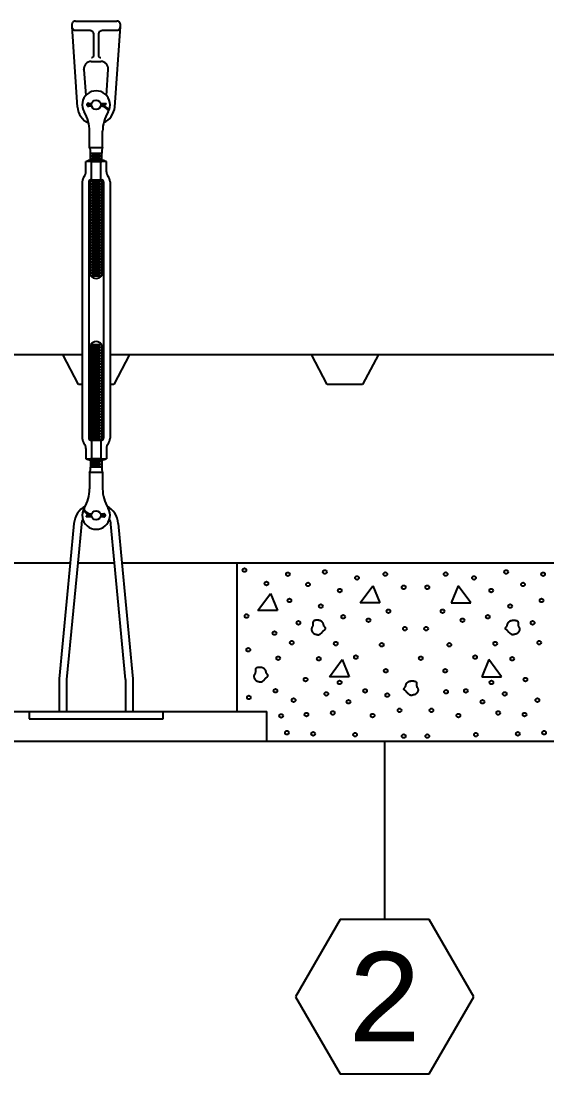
# Model space of a CAD drawing. Extents: x -63 to 400, y -73 to 137.
# Drawn here: x 21.7 to 57.1, y -72.6 to -1.8 of the extents above; entities that cross this region are included whole.
import ezdxf
from ezdxf.enums import TextEntityAlignment as Align

# ---------------------------------------------------------------- set-up
doc = ezdxf.new("R2010")
doc.units = 0
doc.header["$MEASUREMENT"] = 0
doc.layers.add('2', color=7, linetype='Continuous')
doc.styles.get("Standard").update_dxf_attribs({"font": 'monotxt.shx'})

msp = doc.modelspace()

# ---------------------------------------------------------------- linework, layer by layer
at = {"layer": '2', "color": 5, "linetype": 'Continuous'}
for p, q in [((25.144, -1.97), (25.133, -2.042)), ((25.133, -2.042), (25.133, -2.161)), ((25.158, -1.933), (25.144, -1.97)), ((25.179, -1.898), (25.158, -1.933)), ((25.206, -1.867), (25.179, -1.898)), ((25.237, -1.841), (25.206, -1.867)), ((25.271, -1.82), (25.237, -1.841)), ((25.308, -1.806), (25.271, -1.82)), ((25.345, -1.797), (25.308, -1.806)), ((25.381, -1.795), (25.345, -1.797)), ((25.381, -1.795), (28.164, -1.795)), ((28.237, -1.806), (28.164, -1.795)), ((28.273, -1.82), (28.237, -1.806)), ((28.308, -1.841), (28.273, -1.82)), ((28.339, -1.867), (28.308, -1.841)), ((28.365, -1.898), (28.339, -1.867)), ((28.386, -1.933), (28.365, -1.898)), ((28.401, -1.97), (28.386, -1.933)), ((28.409, -2.006), (28.401, -1.97)), ((28.412, -2.042), (28.409, -2.006)), ((28.412, -2.161), (28.412, -2.042)), ((25.133, -2.161), (25.136, -2.197)), ((25.133, -2.161), (25.509, -7.58)), ((25.136, -2.197), (25.144, -2.234)), ((25.144, -2.234), (25.158, -2.27)), ((25.158, -2.27), (25.179, -2.305)), ((25.179, -2.305), (25.206, -2.336)), ((25.206, -2.336), (25.237, -2.363)), ((25.237, -2.363), (25.271, -2.383)), ((25.271, -2.383), (25.308, -2.398)), ((25.308, -2.398), (25.381, -2.409)), ((25.381, -2.409), (26.339, -2.409)), ((26.339, -2.409), (26.375, -2.411)), ((26.375, -2.411), (26.412, -2.42)), ((26.412, -2.42), (26.448, -2.434)), ((26.448, -2.434), (26.483, -2.455)), ((26.483, -2.455), (26.514, -2.481)), ((26.514, -2.481), (26.541, -2.513)), ((26.541, -2.513), (26.561, -2.547)), ((26.561, -2.547), (26.576, -2.584)), ((26.576, -2.584), (26.587, -2.656)), ((26.587, -2.656), (26.587, -4.147)), ((26.958, -2.656), (26.96, -2.621)), ((26.958, -4.147), (26.958, -2.656)), ((26.96, -2.621), (26.969, -2.584)), ((26.969, -2.584), (26.983, -2.547)), ((26.983, -2.547), (27.004, -2.513)), ((27.004, -2.513), (27.031, -2.481)), ((27.031, -2.481), (27.062, -2.455)), ((27.062, -2.455), (27.096, -2.434)), ((27.096, -2.434), (27.133, -2.42)), ((27.133, -2.42), (27.206, -2.409)), ((27.206, -2.409), (28.164, -2.409)), ((28.028, -7.577), (28.412, -2.161)), ((28.164, -2.409), (28.2, -2.406)), ((28.2, -2.406), (28.237, -2.398)), ((28.237, -2.398), (28.273, -2.383)), ((28.273, -2.383), (28.308, -2.363)), ((28.308, -2.363), (28.339, -2.336)), ((28.339, -2.336), (28.365, -2.305)), ((28.365, -2.305), (28.386, -2.27)), ((28.386, -2.27), (28.401, -2.234)), ((28.401, -2.234), (28.412, -2.161)), ((26.535, -4.248), (26.518, -4.258)), ((26.55, -4.235), (26.535, -4.248)), ((26.564, -4.219), (26.55, -4.235)), ((26.574, -4.202), (26.564, -4.219)), ((26.581, -4.184), (26.574, -4.202)), ((26.585, -4.165), (26.581, -4.184)), ((26.587, -4.147), (26.585, -4.165)), ((26.963, -4.184), (26.958, -4.147)), ((26.971, -4.202), (26.963, -4.184)), ((26.981, -4.219), (26.971, -4.202)), ((26.994, -4.235), (26.981, -4.219)), ((27.01, -4.248), (26.994, -4.235)), ((27.027, -4.258), (27.01, -4.248)), ((26.447, -4.513), (27.099, -4.513)), ((26.499, -4.265), (26.463, -4.271)), ((26.518, -4.258), (26.499, -4.265)), ((27.045, -4.265), (27.027, -4.258)), ((27.064, -4.27), (27.045, -4.265)), ((27.082, -4.271), (27.064, -4.27)), ((25.956, -5.087), (25.956, -5.056)), ((25.956, -5.056), (26.074, -6.803)), ((27.472, -6.798), (27.592, -5.056)), ((26.263, -7.378), (26.464, -7.394)), ((26.464, -7.456), (26.263, -7.472)), ((26.268, -7.316), (26.477, -7.332)), ((26.477, -7.517), (26.268, -7.534)), ((27.074, -7.332), (27.449, -7.332)), ((27.086, -7.395), (27.449, -7.395)), ((27.449, -7.395), (27.449, -7.332)), ((27.566, -7.787), (27.62, -7.756)), ((26.338, -10.3), (26.338, -9.21)), ((27.213, -10.3), (27.213, -9.21)), ((26.338, -10.3), (27.213, -10.3)), ((27.463, -11.237), (26.088, -11.237)), ((26.088, -11.928), (26.088, -11.237)), ((26.4, -10.675), (27.15, -10.675)), ((26.4, -11.149), (26.4, -10.675)), ((26.4, -10.857), (27.15, -10.857)), ((26.4, -11.05), (27.15, -11.05)), ((27.15, -11.149), (26.4, -11.149)), ((26.4, -11.237), (27.15, -11.237)), ((26.463, -12.487), (26.463, -11.237)), ((26.494, -10.769), (27.057, -10.769)), ((26.494, -10.956), (27.057, -10.956)), ((27.088, -12.487), (27.088, -11.237)), ((27.15, -11.149), (27.15, -10.675)), ((27.463, -11.928), (27.463, -11.237)), ((25.838, -12.612), (25.838, -29.862)), ((26.275, -12.612), (26.275, -29.862)), ((26.4, -18.925), (26.4, -12.487)), ((26.4, -12.487), (27.15, -12.487)), ((26.4, -12.55), (27.15, -12.55)), ((26.4, -12.737), (27.15, -12.737)), ((26.494, -12.644), (27.057, -12.644)), ((27.15, -18.925), (27.15, -12.487)), ((27.275, -12.612), (27.275, -29.862)), ((27.713, -12.612), (27.713, -29.862)), ((26.4, -12.925), (27.15, -12.925)), ((26.4, -13.112), (27.15, -13.112)), ((26.4, -13.3), (27.15, -13.3)), ((26.494, -12.831), (27.057, -12.831)), ((26.494, -13.019), (27.057, -13.019)), ((26.494, -13.206), (27.057, -13.206)), ((26.494, -13.394), (27.057, -13.394)), ((26.4, -13.487), (27.15, -13.487)), ((26.4, -13.675), (27.15, -13.675)), ((26.4, -13.862), (27.15, -13.862)), ((26.4, -14.05), (27.15, -14.05)), ((26.494, -13.581), (27.057, -13.581)), ((26.494, -13.769), (27.057, -13.769)), ((26.494, -13.956), (27.057, -13.956)), ((26.494, -14.144), (27.057, -14.144)), ((26.4, -14.237), (27.15, -14.237)), ((26.4, -14.425), (27.15, -14.425)), ((26.4, -14.612), (27.15, -14.612)), ((26.4, -14.8), (27.15, -14.8)), ((26.494, -14.331), (27.057, -14.331)), ((26.494, -14.519), (27.057, -14.519)), ((26.494, -14.706), (27.057, -14.706)), ((26.4, -14.987), (27.15, -14.987)), ((26.4, -15.175), (27.15, -15.175)), ((26.4, -15.362), (27.15, -15.362)), ((26.4, -15.55), (27.15, -15.55)), ((26.494, -14.894), (27.057, -14.894)), ((26.494, -15.081), (27.057, -15.081)), ((26.494, -15.269), (27.057, -15.269)), ((26.494, -15.456), (27.057, -15.456)), ((26.4, -15.737), (27.15, -15.737)), ((26.4, -15.925), (27.15, -15.925)), ((26.4, -16.112), (27.15, -16.112)), ((26.494, -15.644), (27.057, -15.644)), ((26.494, -15.831), (27.057, -15.831)), ((26.494, -16.019), (27.057, -16.019)), ((26.494, -16.206), (27.057, -16.206)), ((26.4, -16.3), (27.15, -16.3)), ((26.4, -16.487), (27.15, -16.487)), ((26.4, -16.675), (27.15, -16.675)), ((26.4, -16.862), (27.15, -16.862)), ((26.494, -16.394), (27.057, -16.394)), ((26.494, -16.581), (27.057, -16.581)), ((26.494, -16.769), (27.057, -16.769)), ((26.494, -16.956), (27.057, -16.956)), ((26.4, -17.05), (27.15, -17.05)), ((26.4, -17.237), (27.15, -17.237)), ((26.4, -17.425), (27.15, -17.425)), ((26.4, -17.612), (27.15, -17.612)), ((26.494, -17.144), (27.057, -17.144)), ((26.494, -17.331), (27.057, -17.331)), ((26.494, -17.519), (27.057, -17.519)), ((26.494, -17.706), (27.057, -17.706)), ((26.4, -17.8), (27.15, -17.8)), ((26.4, -17.987), (27.15, -17.987)), ((26.4, -18.175), (27.15, -18.175)), ((26.4, -18.362), (27.15, -18.362)), ((26.494, -17.894), (27.057, -17.894)), ((26.494, -18.081), (27.057, -18.081)), ((26.494, -18.269), (27.057, -18.269)), ((26.4, -18.55), (27.15, -18.55)), ((26.4, -18.737), (27.15, -18.737)), ((26.4, -18.925), (27.15, -18.925)), ((26.494, -18.456), (27.057, -18.456)), ((26.494, -18.644), (27.057, -18.644)), ((26.494, -18.831), (27.057, -18.831)), ((26.4, -23.55), (26.4, -29.987)), ((26.4, -23.55), (27.15, -23.55)), ((26.4, -23.737), (27.15, -23.737)), ((26.4, -23.925), (27.15, -23.925)), ((26.494, -23.644), (27.057, -23.644)), ((26.494, -23.831), (27.057, -23.831)), ((26.494, -24.019), (27.057, -24.019)), ((27.15, -23.55), (27.15, -29.987)), ((10.025, -24.235), (25.838, -24.235)), ((25.588, -26.235), (24.525, -24.235)), ((26.275, -24.235), (26.4, -24.235)), ((26.4, -24.112), (27.15, -24.112)), ((26.4, -24.3), (27.15, -24.3)), ((26.4, -24.487), (27.15, -24.487)), ((26.4, -24.675), (27.15, -24.675)), ((26.494, -24.206), (27.057, -24.206)), ((26.494, -24.394), (27.057, -24.394)), ((26.494, -24.581), (27.057, -24.581)), ((26.494, -24.769), (27.057, -24.769)), ((27.15, -24.235), (27.275, -24.235)), ((27.713, -24.235), (92.838, -24.235)), ((29.025, -24.235), (27.963, -26.235)), ((42.338, -26.235), (41.275, -24.235)), ((45.775, -24.235), (44.713, -26.235)), ((26.4, -24.862), (27.15, -24.862)), ((26.4, -25.05), (27.15, -25.05)), ((26.4, -25.237), (27.15, -25.237)), ((26.4, -25.425), (27.15, -25.425)), ((26.494, -24.956), (27.057, -24.956)), ((26.494, -25.144), (27.057, -25.144)), ((26.494, -25.331), (27.057, -25.331)), ((26.4, -25.612), (27.15, -25.612)), ((26.4, -25.8), (27.15, -25.8)), ((26.4, -25.987), (27.15, -25.987)), ((26.4, -26.175), (27.15, -26.175)), ((26.494, -25.519), (27.057, -25.519)), ((26.494, -25.706), (27.057, -25.706)), ((26.494, -25.894), (27.057, -25.894)), ((26.494, -26.081), (27.057, -26.081)), ((25.838, -26.235), (25.588, -26.235)), ((26.4, -26.237), (26.275, -26.237)), ((26.4, -26.362), (27.15, -26.362)), ((26.4, -26.55), (27.15, -26.55)), ((26.4, -26.737), (27.15, -26.737)), ((26.494, -26.269), (27.057, -26.269)), ((26.494, -26.456), (27.057, -26.456)), ((26.494, -26.644), (27.057, -26.644)), ((26.494, -26.831), (27.057, -26.831)), ((27.275, -26.237), (27.15, -26.237)), ((27.963, -26.235), (27.713, -26.235)), ((44.713, -26.235), (42.338, -26.235)), ((26.4, -26.925), (27.15, -26.925)), ((26.4, -27.112), (27.15, -27.112)), ((26.4, -27.3), (27.15, -27.3)), ((26.4, -27.487), (27.15, -27.487)), ((26.494, -27.019), (27.057, -27.019)), ((26.494, -27.206), (27.057, -27.206)), ((26.494, -27.394), (27.057, -27.394)), ((26.494, -27.581), (27.057, -27.581)), ((26.4, -27.675), (27.15, -27.675)), ((26.4, -27.862), (27.15, -27.862)), ((26.4, -28.05), (27.15, -28.05)), ((26.4, -28.237), (27.15, -28.237)), ((26.494, -27.769), (27.057, -27.769)), ((26.494, -27.956), (27.057, -27.956)), ((26.494, -28.144), (27.057, -28.144)), ((26.494, -28.331), (27.057, -28.331)), ((26.4, -28.425), (27.15, -28.425)), ((26.4, -28.612), (27.15, -28.612)), ((26.4, -28.8), (27.15, -28.8)), ((26.4, -28.987), (27.15, -28.987)), ((26.494, -28.519), (27.057, -28.519)), ((26.494, -28.706), (27.057, -28.706)), ((26.494, -28.894), (27.057, -28.894)), ((26.4, -29.175), (27.15, -29.175)), ((26.4, -29.362), (27.15, -29.362)), ((26.4, -29.55), (27.15, -29.55)), ((26.4, -29.737), (27.15, -29.737)), ((26.494, -29.081), (27.057, -29.081)), ((26.494, -29.269), (27.057, -29.269)), ((26.494, -29.456), (27.057, -29.456)), ((26.494, -29.644), (27.057, -29.644)), ((26.4, -29.925), (27.15, -29.925)), ((26.4, -29.987), (27.15, -29.987)), ((26.463, -29.987), (26.463, -31.237)), ((26.494, -29.831), (27.057, -29.831)), ((27.088, -29.987), (27.088, -31.237)), ((26.088, -30.547), (26.088, -31.237)), ((27.463, -30.547), (27.463, -31.237)), ((26.088, -31.237), (27.463, -31.237)), ((27.15, -31.237), (26.4, -31.237)), ((26.4, -31.326), (26.4, -31.8)), ((26.4, -31.326), (27.15, -31.326)), ((27.15, -31.425), (26.4, -31.425)), ((27.15, -31.617), (26.4, -31.617)), ((27.15, -31.8), (26.4, -31.8)), ((27.057, -31.519), (26.494, -31.519)), ((27.057, -31.706), (26.494, -31.706)), ((27.15, -31.326), (27.15, -31.8)), ((26.338, -32.175), (26.338, -33.264)), ((27.213, -32.175), (26.338, -32.175)), ((27.213, -32.175), (27.213, -33.264)), ((25.985, -34.687), (25.931, -34.719)), ((26.464, -35.08), (26.102, -35.08)), ((26.102, -35.08), (26.102, -35.142)), ((26.477, -35.142), (26.102, -35.142)), ((27.074, -34.957), (27.282, -34.941)), ((27.282, -35.159), (27.074, -35.142)), ((27.086, -35.019), (27.287, -35.003)), ((27.287, -35.097), (27.086, -35.081)), ((25.283, -35.598), (25.033, -38.24)), ((25.781, -35.646), (25.535, -38.24)), ((28.018, -38.24), (27.772, -35.646)), ((28.52, -38.24), (28.27, -35.598)), ((-23.723, -38.237), (25.033, -38.237)), ((25.033, -38.24), (24.292, -46.052)), ((25.535, -38.24), (24.79, -46.099)), ((25.535, -38.237), (28.018, -38.237)), ((28.763, -46.099), (28.018, -38.24)), ((29.261, -46.052), (28.52, -38.24)), ((28.521, -38.237), (92.033, -38.237)), ((36.277, -48.237), (36.277, -38.237)), ((37.656, -41.448), (38.508, -40.298)), ((38.508, -40.298), (38.978, -41.448)), ((44.547, -40.934), (45.398, -39.784)), ((45.398, -39.784), (45.869, -40.934)), ((51.155, -39.784), (50.685, -40.934)), ((52.006, -40.934), (51.155, -39.784)), ((45.869, -40.934), (44.547, -40.934)), ((50.685, -40.934), (52.006, -40.934)), ((38.978, -41.448), (37.656, -41.448)), ((42.481, -45.907), (43.332, -44.758)), ((43.332, -44.758), (43.803, -45.907)), ((53.221, -44.758), (52.751, -45.907)), ((54.072, -45.907), (53.221, -44.758)), ((43.803, -45.907), (42.481, -45.907)), ((52.751, -45.907), (54.072, -45.907)), ((24.277, -46.382), (24.277, -48.24)), ((24.777, -46.382), (24.777, -48.24)), ((28.777, -48.24), (28.777, -46.382)), ((29.277, -48.24), (29.277, -46.382)), ((-13.723, -48.237), (38.277, -48.237)), ((22.277, -48.24), (22.277, -48.74)), ((22.277, -48.74), (31.277, -48.74)), ((31.277, -48.74), (31.277, -48.24)), ((38.277, -50.237), (38.277, -48.237)), ((-23.723, -50.237), (264.277, -50.237)), ((46.199, -50.237), (46.199, -62.237)), ((43.199, -62.237), (40.199, -67.433)), ((49.199, -62.237), (43.199, -62.237)), ((52.199, -67.433), (49.199, -62.237)), ((40.199, -67.433), (43.199, -72.63)), ((49.199, -72.63), (52.199, -67.433)), ((43.199, -72.63), (49.199, -72.63))]:
    msp.add_line(p, q, dxfattribs=at)
for points in [[(42.109, -42.498), (42.107, -42.48, 0.004785), (42.104, -42.463, 0.004913), (42.101, -42.446, 0.005179), (42.098, -42.429, 0.005594), (42.095, -42.413, 0.005983), (42.091, -42.397, 0.006362), (42.087, -42.382, 0.006756), (42.082, -42.367, 0.00718), (42.077, -42.352, 0.007603), (42.072, -42.338, 0.008039), (42.067, -42.325, 0.008471), (42.061, -42.311, 0.00891), (42.054, -42.298, 0.009333), (42.048, -42.286, 0.00975), (42.041, -42.274, 0.010138), (42.033, -42.262, 0.010509), (42.025, -42.251, 0.010826), (42.017, -42.24, 0.011103), (42.008, -42.23, 0.011341), (41.999, -42.22, 0.011564), (41.989, -42.211, 0.011551), (41.978, -42.202, 0.011336), (41.968, -42.193, 0.011036), (41.957, -42.185, 0.010634), (41.945, -42.177, 0.010268), (41.933, -42.17, 0.009897), (41.921, -42.163, 0.009544), (41.908, -42.156, 0.009179), (41.895, -42.15, 0.008841), (41.882, -42.144, 0.008503), (41.868, -42.139, 0.008191), (41.854, -42.134, 0.007883), (41.84, -42.13, 0.007603), (41.825, -42.125, 0.007329), (41.81, -42.122, 0.007081), (41.795, -42.118, 0.006841), (41.78, -42.115, 0.006626), (41.765, -42.113, 0.006419), (41.749, -42.11, 0.006236), (41.733, -42.109, 0.006061), (41.717, -42.107, 0.005907), (41.701, -42.106, 0.005763), (41.685, -42.105, 0.005637), (41.669, -42.105, 0.005521), (41.653, -42.105, 0.005421), (41.636, -42.105, 0.005329), (41.62, -42.106, 0.005258), (41.603, -42.107, 0.005201), (41.587, -42.108, 0.00514), (41.57, -42.11, 0.005062), (41.554, -42.112, 0.005083), (41.537, -42.114, 0.005221), (41.521, -42.117, 0.006031), (41.505, -42.12, 0.007829), (41.489, -42.124, 0.009649), (41.474, -42.128, 0.011932), (41.459, -42.133, 0.014416), (41.446, -42.139, 0.017553), (41.433, -42.145, 0.021223), (41.421, -42.152, 0.025951), (41.411, -42.16, 0.03001), (41.402, -42.17, 0.033019), (41.395, -42.18, 0.032883), (41.388, -42.191, 0.029027), (41.383, -42.203, 0.025269), (41.379, -42.216, 0.021469), (41.376, -42.23, 0.017986), (41.374, -42.244, 0.014521), (41.372, -42.258, 0.011672), (41.371, -42.274, 0.008962), (41.37, -42.289, 0.006754), (41.37, -42.305, 0.004559), (41.37, -42.321, 0.002745), (41.37, -42.338, 0.000833), (41.37, -42.354, -0.000805), (41.37, -42.371, -0.002637), (41.37, -42.387, -0.004312), (41.37, -42.404, -0.006297), (41.369, -42.42, -0.008122), (41.367, -42.436, -0.010228), (41.365, -42.451, -0.012587), (41.362, -42.466, -0.01574), (41.357, -42.481, -0.017251), (41.352, -42.495, -0.017002), (41.347, -42.509, -0.015078), (41.34, -42.522, -0.010869), (41.333, -42.535, -0.007364), (41.326, -42.548, -0.003739), (41.318, -42.561, -0.000502), (41.311, -42.574, 0.003172), (41.304, -42.587, 0.006628), (41.297, -42.6, 0.010722), (41.291, -42.614, 0.013226), (41.286, -42.628, 0.014832), (41.281, -42.642, 0.015088), (41.278, -42.657, 0.014292), (41.275, -42.672, 0.013883), (41.273, -42.687, 0.013764), (41.272, -42.703, 0.013686), (41.272, -42.718, 0.013657), (41.272, -42.733, 0.013745), (41.274, -42.749, 0.013963), (41.276, -42.764, 0.014224), (41.279, -42.779, 0.014554), (41.283, -42.793, 0.015101), (41.288, -42.807, 0.015976), (41.294, -42.821, 0.015668), (41.3, -42.835, 0.013866), (41.307, -42.848, 0.011842), (41.315, -42.86, 0.009091), (41.323, -42.873, 0.00656), (41.332, -42.885, 0.003629), (41.34, -42.897, 0.001959), (41.349, -42.909, 0.001108), (41.357, -42.921, 0.001572), (41.366, -42.933, 0.00347), (41.375, -42.945, 0.004668), (41.384, -42.957, 0.005443), (41.394, -42.969, 0.007694), (41.404, -42.98, 0.01221), (41.414, -42.99, 0.017137), (41.426, -43, 0.023974), (41.438, -43.008, 0.025959), (41.45, -43.014, 0.022284), (41.464, -43.02, 0.018818), (41.477, -43.025, 0.015063), (41.492, -43.03, 0.011683), (41.506, -43.033, 0.008014), (41.521, -43.037, 0.004976), (41.536, -43.04, 0.00181), (41.551, -43.043, -0.001224), (41.566, -43.047, -0.004947), (41.581, -43.05, -0.006053), (41.596, -43.055, -0.004853), (41.611, -43.059, -0.003013), (41.626, -43.063, -0.000016), (41.641, -43.068, 0.002521), (41.655, -43.072, 0.00528), (41.669, -43.075, 0.007878), (41.684, -43.078, 0.010941), (41.698, -43.08, 0.014094), (41.712, -43.082, 0.017981), (41.726, -43.082, 0.020233), (41.74, -43.081, 0.021055), (41.754, -43.079, 0.020457), (41.767, -43.076, 0.018422), (41.781, -43.071, 0.016727), (41.794, -43.066, 0.015121), (41.808, -43.06, 0.013622), (41.821, -43.053, 0.012038), (41.834, -43.046, 0.010686), (41.847, -43.038, 0.009342), (41.86, -43.029, 0.008202), (41.873, -43.02, 0.007044), (41.885, -43.01, 0.006083), (41.898, -43, 0.005098), (41.91, -42.99, 0.004237), (41.922, -42.98, 0.003276), (41.934, -42.969, 0.002582), (41.946, -42.959, 0.001962), (41.957, -42.948, 0.000895), (41.969, -42.938, -0.000947), (41.98, -42.928, 0.001004), (41.991, -42.917, 0.007533), (42.001, -42.907, 0.013881), (42.011, -42.896, 0.021241), (42.02, -42.884, 0.018761), (42.028, -42.871, 0.006753), (42.035, -42.858, -0.002565), (42.044, -42.846, -0.012008), (42.053, -42.834, -0.015872), (42.062, -42.823, -0.014536), (42.072, -42.813, -0.013302), (42.083, -42.802, -0.011978), (42.095, -42.793, -0.010661), (42.107, -42.783, -0.009179), (42.119, -42.774, -0.006686), (42.132, -42.765, -0.00297), (42.146, -42.755, 0.000284), (42.159, -42.746, 0.004153), (42.171, -42.737, 0.007845), (42.182, -42.727, 0.012498), (42.193, -42.718, 0.01805), (42.202, -42.708, 0.025988), (42.209, -42.697, 0.033213), (42.215, -42.687, 0.038945), (42.218, -42.676, 0.042043), (42.22, -42.664, 0.041098), (42.22, -42.652, 0.037039), (42.218, -42.64, 0.031405), (42.214, -42.627, 0.029902), (42.209, -42.614, 0.029417), (42.201, -42.6, 0.018987), (42.193, -42.587, 0.006842), (42.185, -42.575, 0.021033), (42.171, -42.558, 0.026686), (42.146, -42.532, 0.010564), (42.11, -42.498, 0.005181)], [(54.444, -42.498), (54.447, -42.48, -0.004785), (54.449, -42.463, -0.004913), (54.452, -42.446, -0.005179), (54.455, -42.429, -0.005594), (54.459, -42.413, -0.005983), (54.462, -42.397, -0.006362), (54.467, -42.382, -0.006756), (54.471, -42.367, -0.00718), (54.476, -42.352, -0.007603), (54.481, -42.338, -0.008039), (54.487, -42.325, -0.008471), (54.492, -42.311, -0.00891), (54.499, -42.298, -0.009333), (54.506, -42.286, -0.00975), (54.513, -42.274, -0.010138), (54.52, -42.262, -0.010509), (54.528, -42.251, -0.010826), (54.537, -42.24, -0.011103), (54.545, -42.23, -0.011341), (54.555, -42.22, -0.011564), (54.565, -42.211, -0.011551), (54.575, -42.202, -0.011336), (54.586, -42.193, -0.011036), (54.597, -42.185, -0.010634), (54.608, -42.177, -0.010268), (54.62, -42.17, -0.009897), (54.632, -42.163, -0.009544), (54.645, -42.156, -0.009179), (54.658, -42.15, -0.008841), (54.672, -42.144, -0.008503), (54.685, -42.139, -0.008191), (54.699, -42.134, -0.007883), (54.714, -42.13, -0.007603), (54.728, -42.125, -0.007329), (54.743, -42.122, -0.007081), (54.758, -42.118, -0.006841), (54.773, -42.115, -0.006626), (54.789, -42.113, -0.006419), (54.804, -42.11, -0.006236), (54.82, -42.109, -0.006061), (54.836, -42.107, -0.005907), (54.852, -42.106, -0.005763), (54.868, -42.105, -0.005637), (54.884, -42.105, -0.005521), (54.901, -42.105, -0.005421), (54.917, -42.105, -0.005329), (54.934, -42.106, -0.005258), (54.95, -42.107, -0.005201), (54.967, -42.108, -0.00514), (54.983, -42.11, -0.005062), (55, -42.112, -0.005083), (55.016, -42.114, -0.005221), (55.032, -42.117, -0.006031), (55.048, -42.12, -0.007829), (55.064, -42.124, -0.009649), (55.079, -42.128, -0.011932), (55.094, -42.133, -0.014416), (55.108, -42.139, -0.017553), (55.12, -42.145, -0.021223), (55.132, -42.152, -0.025951), (55.142, -42.16, -0.03001), (55.151, -42.17, -0.033019), (55.159, -42.18, -0.032883), (55.165, -42.191, -0.029027), (55.17, -42.203, -0.025269), (55.174, -42.216, -0.021469), (55.177, -42.23, -0.017986), (55.18, -42.244, -0.014521), (55.181, -42.258, -0.011672), (55.182, -42.274, -0.008962), (55.183, -42.289, -0.006754), (55.183, -42.305, -0.004559), (55.183, -42.321, -0.002745), (55.183, -42.338, -0.000833), (55.183, -42.354, 0.000805), (55.183, -42.371, 0.002637), (55.183, -42.387, 0.004312), (55.184, -42.404, 0.006297), (55.185, -42.42, 0.008122), (55.186, -42.436, 0.010228), (55.189, -42.451, 0.012587), (55.192, -42.466, 0.01574), (55.196, -42.481, 0.017251), (55.201, -42.495, 0.017002), (55.207, -42.509, 0.015078), (55.213, -42.522, 0.010869), (55.22, -42.535, 0.007364), (55.228, -42.548, 0.003739), (55.235, -42.561, 0.000502), (55.242, -42.574, -0.003172), (55.25, -42.587, -0.006628), (55.256, -42.6, -0.010722), (55.262, -42.614, -0.013226), (55.268, -42.628, -0.014832), (55.272, -42.642, -0.015088), (55.276, -42.657, -0.014292), (55.278, -42.672, -0.013883), (55.28, -42.687, -0.013764), (55.281, -42.703, -0.013686), (55.282, -42.718, -0.013657), (55.281, -42.733, -0.013745), (55.28, -42.749, -0.013963), (55.277, -42.764, -0.014224), (55.274, -42.779, -0.014554), (55.27, -42.793, -0.015101), (55.265, -42.807, -0.015976), (55.26, -42.821, -0.015668), (55.253, -42.835, -0.013866), (55.246, -42.848, -0.011842), (55.238, -42.86, -0.009091), (55.23, -42.873, -0.00656), (55.222, -42.885, -0.003629), (55.213, -42.897, -0.001959), (55.205, -42.909, -0.001108), (55.196, -42.921, -0.001572), (55.187, -42.933, -0.00347), (55.178, -42.945, -0.004668), (55.169, -42.957, -0.005443), (55.159, -42.969, -0.007694), (55.149, -42.98, -0.01221), (55.139, -42.99, -0.017137), (55.128, -43, -0.023974), (55.116, -43.008, -0.025959), (55.103, -43.014, -0.022284), (55.09, -43.02, -0.018818), (55.076, -43.025, -0.015063), (55.062, -43.03, -0.011683), (55.047, -43.033, -0.008014), (55.032, -43.037, -0.004976), (55.017, -43.04, -0.00181), (55.002, -43.043, 0.001224), (54.987, -43.047, 0.004947), (54.972, -43.05, 0.006053), (54.957, -43.055, 0.004853), (54.942, -43.059, 0.003013), (54.927, -43.063, 0.000016), (54.913, -43.068, -0.002521), (54.898, -43.072, -0.00528), (54.884, -43.075, -0.007878), (54.87, -43.078, -0.010941), (54.855, -43.08, -0.014094), (54.841, -43.082, -0.017981), (54.827, -43.082, -0.020233), (54.813, -43.081, -0.021055), (54.8, -43.079, -0.020457), (54.786, -43.076, -0.018422), (54.772, -43.071, -0.016727), (54.759, -43.066, -0.015121), (54.745, -43.06, -0.013622), (54.732, -43.053, -0.012038), (54.719, -43.046, -0.010686), (54.706, -43.038, -0.009342), (54.693, -43.029, -0.008202), (54.681, -43.02, -0.007044), (54.668, -43.01, -0.006083), (54.656, -43, -0.005098), (54.643, -42.99, -0.004237), (54.631, -42.98, -0.003276), (54.619, -42.969, -0.002582), (54.608, -42.959, -0.001962), (54.596, -42.948, -0.000895), (54.585, -42.938, 0.000947), (54.573, -42.928, -0.001004), (54.562, -42.917, -0.007533), (54.552, -42.907, -0.013881), (54.542, -42.896, -0.021241), (54.534, -42.884, -0.018761), (54.526, -42.871, -0.006753), (54.518, -42.858, 0.002565), (54.51, -42.846, 0.012008), (54.501, -42.834, 0.015872), (54.491, -42.823, 0.014536), (54.481, -42.813, 0.013302), (54.47, -42.802, 0.011978), (54.459, -42.793, 0.010661), (54.447, -42.783, 0.009179), (54.434, -42.774, 0.006686), (54.421, -42.765, 0.00297), (54.408, -42.755, -0.000284), (54.395, -42.746, -0.004153), (54.382, -42.737, -0.007845), (54.371, -42.727, -0.012498), (54.36, -42.718, -0.01805), (54.351, -42.708, -0.025988), (54.344, -42.697, -0.033213), (54.338, -42.687, -0.038945), (54.335, -42.676, -0.042043), (54.333, -42.664, -0.041098), (54.333, -42.652, -0.037039), (54.335, -42.64, -0.031405), (54.339, -42.627, -0.029902), (54.344, -42.614, -0.029417), (54.352, -42.6, -0.018987), (54.36, -42.587, -0.006842), (54.368, -42.575, -0.021033), (54.382, -42.558, -0.026686), (54.407, -42.532, -0.010564), (54.443, -42.498, -0.005181)], [(38.234, -45.673), (38.232, -45.655, 0.004785), (38.23, -45.637, 0.004913), (38.227, -45.62, 0.005179), (38.224, -45.604, 0.005594), (38.22, -45.588, 0.005983), (38.216, -45.572, 0.006362), (38.212, -45.557, 0.006756), (38.208, -45.542, 0.00718), (38.203, -45.527, 0.007603), (38.198, -45.513, 0.008039), (38.192, -45.499, 0.008471), (38.186, -45.486, 0.00891), (38.18, -45.473, 0.009333), (38.173, -45.461, 0.00975), (38.166, -45.449, 0.010138), (38.159, -45.437, 0.010509), (38.151, -45.426, 0.010826), (38.142, -45.415, 0.011103), (38.133, -45.405, 0.011341), (38.124, -45.395, 0.011564), (38.114, -45.386, 0.011551), (38.104, -45.376, 0.011336), (38.093, -45.368, 0.011036), (38.082, -45.36, 0.010634), (38.071, -45.352, 0.010268), (38.059, -45.345, 0.009897), (38.046, -45.338, 0.009544), (38.034, -45.331, 0.009179), (38.021, -45.325, 0.008841), (38.007, -45.319, 0.008503), (37.993, -45.314, 0.008191), (37.979, -45.309, 0.007883), (37.965, -45.304, 0.007603), (37.951, -45.3, 0.007329), (37.936, -45.296, 0.007081), (37.921, -45.293, 0.006841), (37.906, -45.29, 0.006626), (37.89, -45.287, 0.006419), (37.875, -45.285, 0.006236), (37.859, -45.283, 0.006061), (37.843, -45.282, 0.005907), (37.827, -45.281, 0.005763), (37.811, -45.28, 0.005637), (37.794, -45.28, 0.005521), (37.778, -45.28, 0.005421), (37.762, -45.28, 0.005329), (37.745, -45.281, 0.005258), (37.729, -45.282, 0.005201), (37.712, -45.283, 0.00514), (37.696, -45.285, 0.005062), (37.679, -45.287, 0.005083), (37.663, -45.289, 0.005221), (37.646, -45.292, 0.006031), (37.63, -45.295, 0.007829), (37.615, -45.299, 0.009649), (37.599, -45.303, 0.011932), (37.585, -45.308, 0.014416), (37.571, -45.313, 0.017553), (37.559, -45.32, 0.021223), (37.547, -45.327, 0.025951), (37.537, -45.335, 0.03001), (37.528, -45.345, 0.033019), (37.52, -45.355, 0.032883), (37.514, -45.366, 0.029027), (37.509, -45.378, 0.025269), (37.505, -45.391, 0.021469), (37.502, -45.404, 0.017986), (37.499, -45.419, 0.014521), (37.498, -45.433, 0.011672), (37.497, -45.448, 0.008962), (37.496, -45.464, 0.006754), (37.496, -45.48, 0.004559), (37.496, -45.496, 0.002745), (37.496, -45.513, 0.000833), (37.496, -45.529, -0.000805), (37.496, -45.546, -0.002637), (37.496, -45.562, -0.004312), (37.495, -45.578, -0.006297), (37.494, -45.595, -0.008122), (37.492, -45.611, -0.010228), (37.49, -45.626, -0.012587), (37.487, -45.641, -0.01574), (37.483, -45.656, -0.017251), (37.478, -45.67, -0.017002), (37.472, -45.684, -0.015078), (37.466, -45.697, -0.010869), (37.459, -45.71, -0.007364), (37.451, -45.723, -0.003739), (37.444, -45.736, -0.000502), (37.436, -45.749, 0.003172), (37.429, -45.762, 0.006628), (37.423, -45.775, 0.010722), (37.417, -45.789, 0.013226), (37.411, -45.803, 0.014832), (37.407, -45.817, 0.015088), (37.403, -45.832, 0.014292), (37.4, -45.847, 0.013883), (37.398, -45.862, 0.013764), (37.397, -45.878, 0.013686), (37.397, -45.893, 0.013657), (37.398, -45.908, 0.013745), (37.399, -45.924, 0.013963), (37.401, -45.939, 0.014224), (37.405, -45.954, 0.014554), (37.409, -45.968, 0.015101), (37.413, -45.982, 0.015976), (37.419, -45.996, 0.015668), (37.426, -46.01, 0.013866), (37.433, -46.023, 0.011842), (37.441, -46.035, 0.009091), (37.449, -46.048, 0.00656), (37.457, -46.06, 0.003629), (37.466, -46.072, 0.001959), (37.474, -46.084, 0.001108), (37.483, -46.096, 0.001572), (37.492, -46.108, 0.00347), (37.501, -46.12, 0.004668), (37.51, -46.132, 0.005443), (37.519, -46.143, 0.007694), (37.529, -46.155, 0.01221), (37.54, -46.165, 0.017137), (37.551, -46.174, 0.023974), (37.563, -46.182, 0.025959), (37.576, -46.189, 0.022284), (37.589, -46.195, 0.018818), (37.603, -46.2, 0.015063), (37.617, -46.204, 0.011683), (37.632, -46.208, 0.008014), (37.647, -46.212, 0.004976), (37.662, -46.215, 0.00181), (37.677, -46.218, -0.001224), (37.692, -46.221, -0.004947), (37.707, -46.225, -0.006053), (37.722, -46.229, -0.004853), (37.737, -46.234, -0.003013), (37.751, -46.238, -0.000016), (37.766, -46.242, 0.002521), (37.781, -46.246, 0.00528), (37.795, -46.25, 0.007878), (37.809, -46.253, 0.010941), (37.823, -46.255, 0.014094), (37.838, -46.257, 0.017981), (37.852, -46.257, 0.020233), (37.865, -46.256, 0.021055), (37.879, -46.254, 0.020457), (37.893, -46.251, 0.018422), (37.907, -46.246, 0.016727), (37.92, -46.241, 0.015121), (37.933, -46.235, 0.013622), (37.947, -46.228, 0.012038), (37.96, -46.221, 0.010686), (37.973, -46.213, 0.009342), (37.985, -46.204, 0.008202), (37.998, -46.195, 0.007044), (38.011, -46.185, 0.006083), (38.023, -46.175, 0.005098), (38.035, -46.165, 0.004237), (38.047, -46.155, 0.003276), (38.059, -46.144, 0.002582), (38.071, -46.134, 0.001962), (38.083, -46.123, 0.000895), (38.094, -46.113, -0.000947), (38.106, -46.102, 0.001004), (38.117, -46.092, 0.007533), (38.127, -46.082, 0.013881), (38.136, -46.07, 0.021241), (38.145, -46.058, 0.018761), (38.153, -46.046, 0.006753), (38.161, -46.033, -0.002565), (38.169, -46.021, -0.012008), (38.178, -46.009, -0.015872), (38.188, -45.998, -0.014536), (38.198, -45.988, -0.013302), (38.209, -45.977, -0.011978), (38.22, -45.968, -0.010661), (38.232, -45.958, -0.009179), (38.245, -45.949, -0.006686), (38.258, -45.939, -0.00297), (38.271, -45.93, 0.000284), (38.284, -45.921, 0.004153), (38.296, -45.912, 0.007845), (38.308, -45.902, 0.012498), (38.318, -45.893, 0.01805), (38.328, -45.883, 0.025988), (38.335, -45.872, 0.033213), (38.34, -45.862, 0.038945), (38.344, -45.85, 0.042043), (38.346, -45.839, 0.041098), (38.345, -45.827, 0.037039), (38.343, -45.815, 0.031405), (38.34, -45.802, 0.029902), (38.334, -45.789, 0.029417), (38.327, -45.775, 0.018987), (38.319, -45.762, 0.006842), (38.31, -45.749, 0.021033), (38.297, -45.733, 0.026686), (38.271, -45.707, 0.010564), (38.236, -45.672, 0.005181)], [(47.61, -46.579), (47.612, -46.562, -0.004785), (47.614, -46.544, -0.004913), (47.617, -46.527, -0.005179), (47.62, -46.511, -0.005594), (47.624, -46.495, -0.005983), (47.628, -46.479, -0.006362), (47.632, -46.464, -0.006756), (47.636, -46.449, -0.00718), (47.641, -46.434, -0.007603), (47.646, -46.42, -0.008039), (47.652, -46.406, -0.008471), (47.658, -46.393, -0.00891), (47.664, -46.38, -0.009333), (47.671, -46.368, -0.00975), (47.678, -46.356, -0.010138), (47.685, -46.344, -0.010509), (47.693, -46.333, -0.010826), (47.702, -46.322, -0.011103), (47.711, -46.312, -0.011341), (47.72, -46.302, -0.011564), (47.73, -46.292, -0.011551), (47.74, -46.283, -0.011336), (47.751, -46.275, -0.011036), (47.762, -46.267, -0.010634), (47.773, -46.259, -0.010268), (47.785, -46.251, -0.009897), (47.798, -46.244, -0.009544), (47.81, -46.238, -0.009179), (47.823, -46.232, -0.008841), (47.837, -46.226, -0.008503), (47.851, -46.221, -0.008191), (47.865, -46.216, -0.007883), (47.879, -46.211, -0.007603), (47.893, -46.207, -0.007329), (47.908, -46.203, -0.007081), (47.923, -46.2, -0.006841), (47.938, -46.197, -0.006626), (47.954, -46.194, -0.006419), (47.969, -46.192, -0.006236), (47.985, -46.19, -0.006061), (48.001, -46.189, -0.005907), (48.017, -46.188, -0.005763), (48.033, -46.187, -0.005637), (48.05, -46.187, -0.005521), (48.066, -46.187, -0.005421), (48.082, -46.187, -0.005329), (48.099, -46.188, -0.005258), (48.115, -46.189, -0.005201), (48.132, -46.19, -0.00514), (48.148, -46.192, -0.005062), (48.165, -46.194, -0.005083), (48.181, -46.196, -0.005221), (48.198, -46.199, -0.006031), (48.214, -46.202, -0.007829), (48.229, -46.206, -0.009649), (48.245, -46.21, -0.011932), (48.259, -46.215, -0.014416), (48.273, -46.22, -0.017553), (48.285, -46.227, -0.021223), (48.297, -46.234, -0.025951), (48.307, -46.242, -0.03001), (48.316, -46.251, -0.033019), (48.324, -46.262, -0.032883), (48.33, -46.273, -0.029027), (48.335, -46.285, -0.025269), (48.339, -46.298, -0.021469), (48.342, -46.311, -0.017986), (48.345, -46.326, -0.014521), (48.346, -46.34, -0.011672), (48.348, -46.355, -0.008962), (48.348, -46.371, -0.006754), (48.348, -46.387, -0.004559), (48.348, -46.403, -0.002745), (48.348, -46.42, -0.000833), (48.348, -46.436, 0.000805), (48.348, -46.453, 0.002637), (48.348, -46.469, 0.004312), (48.349, -46.485, 0.006297), (48.35, -46.502, 0.008122), (48.352, -46.517, 0.010228), (48.354, -46.533, 0.012587), (48.357, -46.548, 0.01574), (48.361, -46.563, 0.017251), (48.366, -46.577, 0.017002), (48.372, -46.591, 0.015078), (48.378, -46.604, 0.010869), (48.386, -46.617, 0.007364), (48.393, -46.63, 0.003739), (48.4, -46.643, 0.000502), (48.408, -46.656, -0.003172), (48.415, -46.669, -0.006628), (48.421, -46.682, -0.010722), (48.427, -46.696, -0.013226), (48.433, -46.71, -0.014832), (48.437, -46.724, -0.015088), (48.441, -46.739, -0.014292), (48.444, -46.754, -0.013883), (48.446, -46.769, -0.013764), (48.447, -46.785, -0.013686), (48.447, -46.8, -0.013657), (48.446, -46.815, -0.013745), (48.445, -46.83, -0.013963), (48.443, -46.846, -0.014224), (48.44, -46.86, -0.014554), (48.436, -46.875, -0.015101), (48.431, -46.889, -0.015976), (48.425, -46.903, -0.015668), (48.418, -46.916, -0.013866), (48.411, -46.929, -0.011842), (48.403, -46.942, -0.009091), (48.395, -46.955, -0.00656), (48.387, -46.967, -0.003629), (48.378, -46.979, -0.001959), (48.37, -46.991, -0.001108), (48.361, -47.003, -0.001572), (48.352, -47.015, -0.00347), (48.344, -47.027, -0.004668), (48.334, -47.039, -0.005443), (48.325, -47.05, -0.007694), (48.315, -47.061, -0.01221), (48.304, -47.072, -0.017137), (48.293, -47.081, -0.023974), (48.281, -47.089, -0.025959), (48.268, -47.096, -0.022284), (48.255, -47.102, -0.018818), (48.241, -47.107, -0.015063), (48.227, -47.111, -0.011683), (48.212, -47.115, -0.008014), (48.197, -47.118, -0.004976), (48.182, -47.122, -0.00181), (48.167, -47.125, 0.001224), (48.152, -47.128, 0.004947), (48.137, -47.132, 0.006053), (48.122, -47.136, 0.004853), (48.107, -47.141, 0.003013), (48.093, -47.145, 0.000016), (48.078, -47.149, -0.002521), (48.063, -47.153, -0.00528), (48.049, -47.157, -0.007878), (48.035, -47.16, -0.010941), (48.021, -47.162, -0.014094), (48.006, -47.164, -0.017981), (47.992, -47.164, -0.020233), (47.979, -47.163, -0.021055), (47.965, -47.161, -0.020457), (47.951, -47.157, -0.018422), (47.937, -47.153, -0.016727), (47.924, -47.148, -0.015121), (47.911, -47.142, -0.013622), (47.897, -47.135, -0.012038), (47.884, -47.128, -0.010686), (47.871, -47.12, -0.009342), (47.859, -47.111, -0.008202), (47.846, -47.102, -0.007044), (47.833, -47.092, -0.006083), (47.821, -47.082, -0.005098), (47.809, -47.072, -0.004237), (47.797, -47.061, -0.003276), (47.785, -47.051, -0.002582), (47.773, -47.04, -0.001962), (47.761, -47.03, -0.000895), (47.75, -47.019, 0.000947), (47.738, -47.009, -0.001004), (47.727, -46.999, -0.007533), (47.717, -46.989, -0.013881), (47.708, -46.977, -0.021241), (47.699, -46.965, -0.018761), (47.691, -46.953, -0.006753), (47.683, -46.94, 0.002565), (47.675, -46.928, 0.012008), (47.666, -46.916, 0.015872), (47.656, -46.905, 0.014536), (47.646, -46.894, 0.013302), (47.635, -46.884, 0.011978), (47.624, -46.874, 0.010661), (47.612, -46.865, 0.009179), (47.599, -46.856, 0.006686), (47.586, -46.846, 0.00297), (47.573, -46.837, -0.000284), (47.56, -46.828, -0.004153), (47.548, -46.819, -0.007845), (47.536, -46.809, -0.012498), (47.526, -46.8, -0.01805), (47.516, -46.79, -0.025988), (47.509, -46.779, -0.033213), (47.504, -46.769, -0.038945), (47.5, -46.757, -0.042043), (47.498, -46.746, -0.041098), (47.499, -46.734, -0.037039), (47.501, -46.722, -0.031405), (47.504, -46.709, -0.029902), (47.51, -46.696, -0.029417), (47.517, -46.682, -0.018987), (47.525, -46.669, -0.006842), (47.534, -46.656, -0.021033), (47.547, -46.64, -0.026686), (47.573, -46.614, -0.010564), (47.608, -46.579, -0.005181)]]:
    msp.add_lwpolyline(points, format="xyb", dxfattribs=at)
for centre, radius in [((26.775, -7.425), 0.312), ((26.775, -35.05), 0.312), ((36.761, -38.73), 0.125), ((39.686, -39.014), 0.125), ((42.173, -38.859), 0.125), ((46.245, -39.001), 0.125), ((50.308, -39.001), 0.125), ((54.38, -38.859), 0.125), ((56.867, -39.014), 0.125), ((38.243, -39.633), 0.125), ((41.039, -39.697), 0.125), ((44.338, -39.259), 0.125), ((52.215, -39.259), 0.125), ((55.514, -39.697), 0.125), ((43.178, -40.109), 0.125), ((47.482, -39.89), 0.125), ((49.071, -39.89), 0.125), ((53.375, -40.109), 0.125), ((39.791, -40.776), 0.125), ((41.903, -41.153), 0.125), ((54.651, -41.153), 0.125), ((56.762, -40.776), 0.125), ((36.903, -41.823), 0.125), ((43.41, -41.875), 0.125), ((46.451, -41.501), 0.125), ((50.102, -41.501), 0.125), ((53.143, -41.875), 0.125), ((40.391, -42.279), 0.125), ((45.111, -42.107), 0.125), ((51.442, -42.107), 0.125), ((56.162, -42.279), 0.125), ((38.784, -42.97), 0.125), ((47.56, -42.674), 0.125), ((48.994, -42.674), 0.125), ((39.944, -43.614), 0.125), ((42.908, -43.679), 0.125), ((46, -43.756), 0.125), ((50.553, -43.756), 0.125), ((53.646, -43.679), 0.125), ((56.609, -43.614), 0.125), ((37.019, -44.091), 0.125), ((39.032, -44.662), 0.125), ((41.764, -44.695), 0.125), ((44.263, -44.584), 0.125), ((48.63, -44.662), 0.125), ((52.29, -44.584), 0.125), ((54.789, -44.695), 0.125), ((40.879, -46.099), 0.125), ((46.276, -45.502), 0.125), ((50.277, -45.502), 0.125), ((55.674, -46.099), 0.125), ((38.849, -46.849), 0.125), ((43.168, -46.287), 0.125), ((44.882, -46.862), 0.125), ((51.671, -46.862), 0.125), ((53.385, -46.287), 0.125), ((37.057, -47.3), 0.125), ((40.072, -47.482), 0.125), ((42.273, -47.061), 0.125), ((46.378, -47.145), 0.125), ((50.332, -46.918), 0.125), ((54.281, -47.061), 0.125), ((56.481, -47.482), 0.125), ((43.765, -47.592), 0.125), ((47.205, -48.167), 0.125), ((49.349, -48.167), 0.125), ((52.788, -47.592), 0.125), ((39.231, -48.543), 0.125), ((40.934, -48.455), 0.125), ((42.704, -48.344), 0.125), ((45.391, -48.521), 0.125), ((51.162, -48.521), 0.125), ((53.849, -48.344), 0.125), ((55.619, -48.455), 0.125), ((39.622, -49.671), 0.125), ((56.932, -49.671), 0.125), ((41.388, -49.749), 0.125), ((44.208, -49.804), 0.125), ((47.481, -49.903), 0.125), ((49.072, -49.903), 0.125), ((52.345, -49.804), 0.125), ((55.165, -49.749), 0.125)]:
    msp.add_circle(centre, radius, dxfattribs=at)
for centre, radius, start, end in [((26.444, -5.007), 0.494, 89.66305, 189.33006), ((27.099, -5.008), 0.495, 354.46872, 90.00319), ((26.775, -7.425), 0.938, 328.70955, 211.29045), ((26.775, -7.49), 1.269, 184.08011, 246.83864), ((26.26, -7.425), 0.109, 85.51887, 274.48113), ((26.26, -7.425), 0.0469, 85.51887, 274.48113), ((27.093, -8.067), 0.55, 30.55077, 91.96312), ((27.093, -8.067), 0.612, 30.55077, 90.58061), ((26.734, -7.46), 1.3, 294.7793, 354.80058), ((23.838, -9.21), 2.5, 0, 31.29045), ((29.713, -9.21), 2.5, 148.70955, 180), ((25.238, -10.676), 1.163, 0.0532, 18.87145), ((28.313, -10.676), 1.163, 161.12856, 179.9468), ((26.775, -13.065), 1.953, 101.06952, 110.60969), ((26.775, -13.065), 1.953, 69.39031, 78.93048), ((25.588, -11.928), 0.5, 319.88083, 0), ((27.963, -11.928), 0.5, 180, 220.11917), ((26.4, -12.612), 0.562, 139.88083, 180), ((26.4, -12.612), 0.125, 90, 180), ((27.15, -12.612), 0.125, 0, 90), ((27.15, -12.612), 0.562, 0, 40.11917), ((26.775, -18.644), 0.469, 216.8699, 323.1301), ((26.775, -23.831), 0.469, 36.8699, 143.1301), ((26.4, -29.862), 0.562, 180, 220.11917), ((25.588, -30.547), 0.5, 0, 40.11917), ((26.4, -29.862), 0.125, 180, 270), ((27.15, -29.862), 0.125, 270, 0), ((27.963, -30.547), 0.5, 139.88083, 180), ((27.15, -29.862), 0.562, 319.88083, 0), ((26.775, -29.409), 1.953, 249.39031, 258.93048), ((25.238, -31.799), 1.163, 341.12856, 359.9468), ((26.775, -29.409), 1.953, 281.06952, 290.60969), ((28.313, -31.799), 1.163, 180.0532, 198.87144), ((23.838, -33.264), 2.5, 328.70955, 0), ((29.713, -33.264), 2.5, 180, 211.29045), ((26.775, -35.737), 1.5, 118.76592, 174.58392), ((26.775, -35.05), 0.938, 148.70955, 31.29045), ((26.458, -34.408), 0.55, 210.55077, 271.96312), ((26.775, -35.737), 1.5, 5.41608, 61.23408), ((26.775, -35.737), 1, 154.417, 174.58392), ((26.458, -34.408), 0.612, 210.55077, 270.58061), ((27.291, -35.05), 0.109, 265.51887, 94.48113), ((27.291, -35.05), 0.0469, 265.51887, 94.48113), ((26.775, -35.737), 1, 5.41608, 25.583), ((27.777, -46.382), 3.5, 174.58392, 180), ((27.777, -46.382), 3, 174.58392, 180), ((25.777, -46.382), 3, 0, 5.41608), ((25.777, -46.382), 3.5, 0, 5.41608)]:
    msp.add_arc(centre, radius, start, end, dxfattribs=at)

# ---------------------------------------------------------------- texts
msp.add_text('2', height=6, dxfattribs=at).set_placement((46.199, -67.433), align=Align.MIDDLE_CENTER)

doc.saveas('drawing.dxf')
